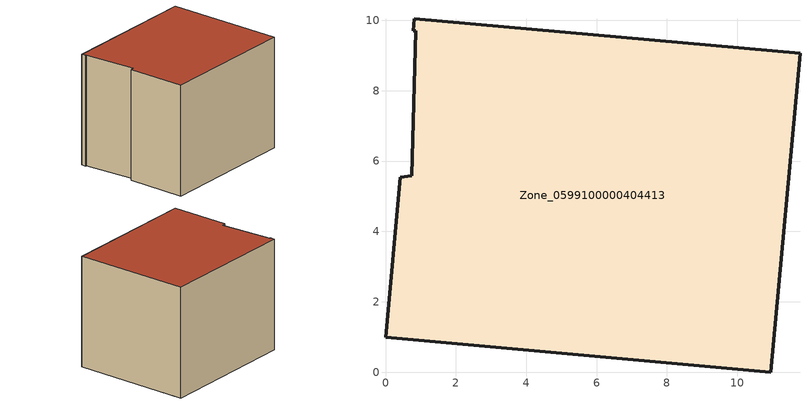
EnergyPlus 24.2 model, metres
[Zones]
Zone_0599100000404413
 floor ground (C_G): 10.96,0 0,0.99 0.41,5.54 0.75,5.58 0.86,9.7 0.79,9.71 0.82,10.04 11.78,9.06 z0
 wall outside (C_F): 0.82,10.04 0.79,9.71 0.86,9.7 0.75,5.58 0.41,5.54 0,0.99 10.96,0 11.78,9.06 0.82,10.04 z0:8.75
 roof outside (C_R): 0.86,9.7 0.75,5.58 0.41,5.54 0,0.99 10.96,0 11.78,9.06 0.82,10.04 0.79,9.71 z8.75
[BUILDING]
Pand.0599100000404413: North Axis=0; Terrain=City; Loads Convergence Tolerance Value=0.04; Temperature Convergence Tolerance Value=0.4; Solar Distribution=FullExterior; Maximum Number of Warmup Days=25; Minimum Number of Warmup Days=1
[Site:Location]
Rotterdam.The.Hague.AP_ZH_NLD Design_Conditions: Latitude=51.96; Longitude=4.45; Time Zone=1; Elevation=-4.5
[SITE:GROUNDTEMPERATURE:BUILDINGSURFACE]
18, 18, 18, 18, 18, 18, 18, 18, 18, 18, 18, 18
[MATERIAL] Thermal Absorptance=0.9; Solar Absorptance=0.7; Visible Absorptance=0.7
Name | Roughness | Thickness | Conductivity | Density | Specific Heat
G.TC.1992-2005 | MediumSmooth | 0.15 | 0.06 | 540 | 1210
F.TC.1992-2005 | Rough | 0.3 | 0.12 | 1920 | 840
R.TC.1992-2005 | MediumRough | 0.2 | 0.08 | 1500 | 1000
[CONSTRUCTION]
C_G: G.TC.1992-2005
C_F: F.TC.1992-2005
C_R: R.TC.1992-2005
[ZONE]
Zone_0599100000404413: Type=1; Multiplier=1; Ceiling Height=Autocalculate; Volume=Autocalculate; Floor Area=autocalculate; Part of Total Floor Area=Yes
[ZONEINFILTRATION:DESIGNFLOWRATE]
Infil_Zone_0599100000404413: Zone or ZoneList or Space or SpaceList=Zone_0599100000404413; Schedule=AlwaysOn; Design Flow Rate Calculation Method=Flow/Area; Flow Rate per Floor Area=0.0015; Constant Term Coefficient=1; Temperature Term Coefficient=0; Velocity Term Coefficient=0; Velocity Squared Term Coefficient=0
[HVACTEMPLATE:ZONE:IDEALLOADSAIRSYSTEM]
Zone_0599100000404413: Maximum Heating Supply Air Temperature=50; Minimum Cooling Supply Air Temperature=13; Maximum Heating Supply Air Humidity Ratio=0.0156; Minimum Cooling Supply Air Humidity Ratio=0.0077; Heating Limit=NoLimit; Cooling Limit=NoLimit; Dehumidification Control Type=ConstantSensibleHeatRatio; Cooling Sensible Heat Ratio=0.7; Dehumidification Setpoint=60; Humidification Control Type=None; Humidification Setpoint=30; Outdoor Air Method=None; Outdoor Air Flow Rate per Person=0.00944; Outdoor Air Flow Rate per Zone Floor Area=0; Outdoor Air Flow Rate per Zone=0; Demand Controlled Ventilation Type=None; Outdoor Air Economizer Type=NoEconomizer; Heat Recovery Type=None; Sensible Heat Recovery Effectiveness=0.7; Latent Heat Recovery Effectiveness=0.65
[ZONECONTROL:THERMOSTAT]
ThermostatControl_Zone_0599100000404413: Zone or ZoneList=Zone_0599100000404413; Control Type Schedule=DualSetpointControlType; Control 1=Thermostat_Zone_0599100000404413; Temperature Difference Between Cutout And Setpoint=0
[THERMOSTATSETPOINT:DUALSETPOINT]
Thermostat_Zone_0599100000404413: Heating Setpoint Temperature Schedule=HeatingSetpoint_Zone_0599100000404413; Cooling Setpoint Temperature Schedule=CoolingSetpoint_Zone_0599100000404413
[SCHEDULE:COMPACT]
HeatingSetpoint_Zone_0599100000404413: Through: 12/31, For: AllDays, Until: 24:00, 21
CoolingSetpoint_Zone_0599100000404413: Through: 12/31, For: AllDays, Until: 24:00, 24
DualSetpointControlType: Through: 12/31, For: AllDays, Until: 24:00, 4
AlwaysOn: Through: 12/31, For: AllDays, Until: 24:00, 1
